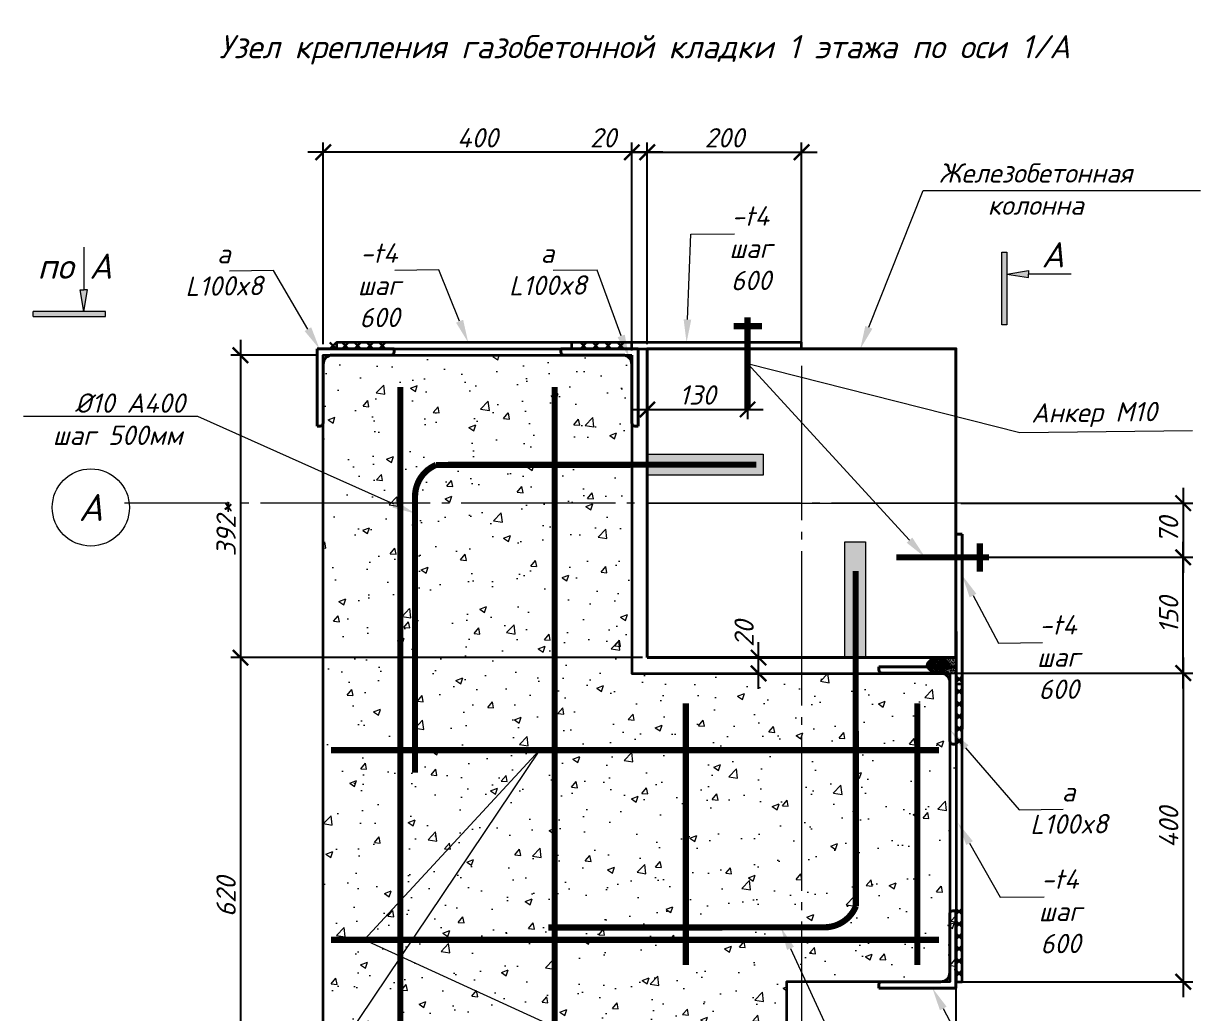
# Model space of a CAD drawing. Header units: millimetres. Extents: x -69292 to 68568, y 17750 to 120236.
# Drawn here: x 27465 to 28990, y 41793 to 43074 of the extents above; entities that cross this region are included whole.
import ezdxf
from ezdxf import colors
from ezdxf.entities.mleader import LeaderData, LeaderLine
from ezdxf.enums import TextEntityAlignment as Align
from ezdxf.math import Vec2, Vec3

# ---------------------------------------------------------------- set-up
doc = ezdxf.new("R2010")
doc.units = ezdxf.units.MM
doc.header["$PDMODE"] = 3
doc.linetypes.add('GOST2.303 5', pattern=[24, 20, -1.5, 1, -1.5])
doc.layers.get('0').update_dxf_attribs({"lineweight": 5})
doc.layers.get('Defpoints').update_dxf_attribs({"lineweight": 0})
for name, color, linetype, lineweight in [('!!!Металл', 7, 'Continuous', 15), ('!!!Металл разрез', 7, 'Continuous', 35), ('#Cварка', 96, 'Continuous', 30), ('#Арматура', 152, 'Continuous', 30), ('#Выноски', 7, 'Continuous', 15), ('#Границы штриховок', 7, 'Continuous', 20), ('#Оси', 7, 'Continuous', 9), ('#стены наруж', 12, 'Continuous', 35), ('k_ Размеры', 7, 'Continuous', 15), ('колонны_Ном._пера__99', 7, 'Continuous', 40)]:
    doc.layers.add(name, color=color, linetype=linetype, lineweight=lineweight)
doc.layers.add('#Hatch', color=7, linetype='Continuous', lineweight=5, true_color=0x525252)
doc.layers.add('razmeru', color=7, linetype='Continuous', lineweight=13, true_color=0x000000)
doc.styles.add('GOST 2.304', font='isocpeui.ttf')
doc.styles.add('STEP PR', font='isocpeui.ttf')
doc.dimstyles.new('SPDS', dxfattribs={"dimscale": 10, "dimtxt": 2.5, "dimasz": 2, "dimexe": 1.25, "dimexo": 0.625, "dimtad": 1, "dimdec": 0, "dimrnd": 0.001, "dimtxsty": 'STEP PR', "dimblk": 'ARCHTICK', "dimcen": 2.5, "dimdle": 2, "dimclrd": 256, "dimclre": 256, "dimclrt": 7, "dimadec": 0, "dimazin": 2, "dimtfac": 0.75, "dimtdec": 0, "dimtmove": 1, "dimatfit": 3, "dimfxl": 1, "dimtolj": 1, "dimarcsym": 1})

# ---------------------------------------------------------------- blocks, each defined once
blk = doc.blocks.new('_ArchTick')
at = {"color": 0, "linetype": 'ByBlock', "const_width": 0.15}
blk.add_lwpolyline([(-0.5, -0.5), (0.5, 0.5)], dxfattribs=at)
blk = doc.blocks.new('*D491')
at = {"layer": 'Defpoints', "color": 0, "transparency": 16777216}
for p in [(28673.5, 41832.7), (28473.8, 41495.7), (28673.5, 41485.7)]:
    blk.add_point(p, dxfattribs=at)
at = {"layer": 'k_ Размеры', "lineweight": -2, "transparency": 16777216}
for p, q in [((28673.5, 41826.4), (28673.5, 41473.2)), ((28453.8, 41485.7), (28693.5, 41485.7)), ((28473.8, 41489.5), (28473.8, 41473.2))]:
    blk.add_line(p, q, dxfattribs=at)
at = {"layer": 'k_ Размеры', "lineweight": -2, "transparency": 16777216, "xscale": 20, "yscale": 20, "zscale": 20, "rotation": 180}
blk.add_blockref('_ArchTick', (28473.8, 41485.7), dxfattribs=at)
at = {"layer": 'k_ Размеры', "lineweight": -2, "transparency": 16777216, "xscale": 20, "yscale": 20, "zscale": 20}
blk.add_blockref('_ArchTick', (28673.5, 41485.7), dxfattribs=at)
at = {"layer": 'k_ Размеры', "color": 7, "transparency": 16777216, "insert": (28573.6, 41504.5), "char_height": 25, "attachment_point": 5, "style": 'STEP PR'}
blk.add_mtext('\\A1;200', dxfattribs=at)
blk = doc.blocks.new('*D492')
at = {"layer": 'Defpoints', "color": 0, "transparency": 16777216}
for p in [(27853.5, 42644.4), (27746.3, 42252.7), (27823.8, 42252.7)]:
    blk.add_point(p, dxfattribs=at)
at = {"layer": 'k_ Размеры', "lineweight": -2, "transparency": 16777216}
for p, q in [((27746.3, 42664.4), (27746.3, 42232.7)), ((27847.2, 42644.4), (27733.8, 42644.4)), ((27817.5, 42252.7), (27733.8, 42252.7))]:
    blk.add_line(p, q, dxfattribs=at)
at = {"layer": 'k_ Размеры', "lineweight": -2, "transparency": 16777216, "xscale": 20, "yscale": 20, "zscale": 20}
for p, rotation in [((27746.3, 42644.4), 90), ((27746.3, 42252.7), 270)]:
    blk.add_blockref('_ArchTick', p, dxfattribs=dict(at, rotation=rotation))
at = {"layer": 'k_ Размеры', "color": 7, "transparency": 16777216, "insert": (27727.6, 42418.8), "char_height": 25, "attachment_point": 5, "rotation": 90, "style": 'STEP PR'}
blk.add_mtext('\\A1;392*', dxfattribs=at)
blk = doc.blocks.new('*D493')
at = {"layer": 'Defpoints', "color": 0, "transparency": 16777216}
for p in [(28273.5, 42252.7), (27746.3, 41632.7), (27853.5, 41632.7)]:
    blk.add_point(p, dxfattribs=at)
at = {"layer": 'k_ Размеры', "lineweight": -2, "transparency": 16777216}
for p, q in [((27746.3, 42272.7), (27746.3, 41612.7)), ((28267.2, 42252.7), (27733.8, 42252.7)), ((27847.2, 41632.7), (27733.8, 41632.7))]:
    blk.add_line(p, q, dxfattribs=at)
at = {"layer": 'k_ Размеры', "lineweight": -2, "transparency": 16777216, "xscale": 20, "yscale": 20, "zscale": 20}
for p, rotation in [((27746.3, 42252.7), 90), ((27746.3, 41632.7), 270)]:
    blk.add_blockref('_ArchTick', p, dxfattribs=dict(at, rotation=rotation))
at = {"layer": 'k_ Размеры', "color": 7, "transparency": 16777216, "insert": (27727.6, 41942.7), "char_height": 25, "attachment_point": 5, "rotation": 90, "style": 'STEP PR'}
blk.add_mtext('\\A1;620', dxfattribs=at)
blk = doc.blocks.new('*D494')
at = {"layer": 'Defpoints', "color": 0, "transparency": 16777216}
for p in [(28253.5, 42907.3), (28253.5, 42652.7), (28273.5, 42652.7)]:
    blk.add_point(p, dxfattribs=at)
at = {"layer": 'k_ Размеры', "lineweight": -2, "transparency": 16777216}
for p, q in [((28253.5, 42658.9), (28253.5, 42919.8)), ((28273.5, 42658.9), (28273.5, 42919.8)), ((28293.5, 42907.3), (28233.5, 42907.3))]:
    blk.add_line(p, q, dxfattribs=at)
at = {"layer": 'k_ Размеры', "lineweight": -2, "transparency": 16777216, "xscale": 20, "yscale": 20, "zscale": 20, "rotation": 180}
blk.add_blockref('_ArchTick', (28253.5, 42907.3), dxfattribs=at)
at = {"layer": 'k_ Размеры', "lineweight": -2, "transparency": 16777216, "xscale": 20, "yscale": 20, "zscale": 20}
blk.add_blockref('_ArchTick', (28273.5, 42907.3), dxfattribs=at)
at = {"layer": 'k_ Размеры', "color": 7, "transparency": 16777216, "insert": (28216.2, 42926.1), "char_height": 25, "attachment_point": 5, "style": 'STEP PR'}
blk.add_mtext('\\A1;20', dxfattribs=at)
blk = doc.blocks.new('*D495')
at = {"layer": 'Defpoints', "color": 0, "transparency": 16777216}
for p in [(27853.5, 42907.3), (27853.5, 42652.7), (28253.5, 42644.4)]:
    blk.add_point(p, dxfattribs=at)
at = {"layer": 'k_ Размеры', "lineweight": -2, "transparency": 16777216}
for p, q in [((27853.5, 42658.9), (27853.5, 42919.8)), ((28253.5, 42650.6), (28253.5, 42919.8)), ((28273.5, 42907.3), (27833.5, 42907.3))]:
    blk.add_line(p, q, dxfattribs=at)
at = {"layer": 'k_ Размеры', "lineweight": -2, "transparency": 16777216, "xscale": 20, "yscale": 20, "zscale": 20, "rotation": 180}
blk.add_blockref('_ArchTick', (27853.5, 42907.3), dxfattribs=at)
at = {"layer": 'k_ Размеры', "lineweight": -2, "transparency": 16777216, "xscale": 20, "yscale": 20, "zscale": 20}
blk.add_blockref('_ArchTick', (28253.5, 42907.3), dxfattribs=at)
at = {"layer": 'k_ Размеры', "color": 7, "transparency": 16777216, "insert": (28053.5, 42926.1), "char_height": 25, "attachment_point": 5, "style": 'STEP PR'}
blk.add_mtext('\\A1;400', dxfattribs=at)
blk = doc.blocks.new('*D496')
at = {"layer": 'Defpoints', "color": 0, "transparency": 16777216}
for p in [(28473.5, 42907.3), (28273.5, 42652.7), (28473.5, 42652.7)]:
    blk.add_point(p, dxfattribs=at)
at = {"layer": 'k_ Размеры', "lineweight": -2, "transparency": 16777216}
for p, q in [((28273.5, 42658.9), (28273.5, 42919.8)), ((28473.5, 42658.9), (28473.5, 42919.8)), ((28253.5, 42907.3), (28493.5, 42907.3))]:
    blk.add_line(p, q, dxfattribs=at)
at = {"layer": 'k_ Размеры', "lineweight": -2, "transparency": 16777216, "xscale": 20, "yscale": 20, "zscale": 20, "rotation": 180}
blk.add_blockref('_ArchTick', (28273.5, 42907.3), dxfattribs=at)
at = {"layer": 'k_ Размеры', "lineweight": -2, "transparency": 16777216, "xscale": 20, "yscale": 20, "zscale": 20}
blk.add_blockref('_ArchTick', (28473.5, 42907.3), dxfattribs=at)
at = {"layer": 'k_ Размеры', "color": 7, "transparency": 16777216, "insert": (28373.5, 42926.1), "char_height": 25, "attachment_point": 5, "style": 'STEP PR'}
blk.add_mtext('\\A1;200', dxfattribs=at)
blk = doc.blocks.new('*D497')
at = {"layer": 'Defpoints', "color": 0, "transparency": 16777216}
for p in [(28773.5, 42232.7), (28673.5, 41832.7), (28968.1, 41832.7)]:
    blk.add_point(p, dxfattribs=at)
at = {"layer": 'k_ Размеры', "lineweight": -2, "transparency": 16777216}
for p, q in [((28968.1, 42252.7), (28968.1, 41812.7)), ((28779.7, 42232.7), (28980.6, 42232.7)), ((28679.7, 41832.7), (28980.6, 41832.7))]:
    blk.add_line(p, q, dxfattribs=at)
at = {"layer": 'k_ Размеры', "lineweight": -2, "transparency": 16777216, "xscale": 20, "yscale": 20, "zscale": 20}
for p, rotation in [((28968.1, 42232.7), 90), ((28968.1, 41832.7), 270)]:
    blk.add_blockref('_ArchTick', p, dxfattribs=dict(at, rotation=rotation))
at = {"layer": 'k_ Размеры', "color": 7, "transparency": 16777216, "insert": (28949.3, 42032.7), "char_height": 25, "attachment_point": 5, "rotation": 90, "style": 'STEP PR'}
blk.add_mtext('\\A1;400', dxfattribs=at)
blk = doc.blocks.new('*D498')
at = {"layer": 'Defpoints', "color": 0, "transparency": 16777216}
for p in [(28372.8, 42252.7), (28417.8, 42252.7), (28417.8, 42232.3)]:
    blk.add_point(p, dxfattribs=at)
at = {"layer": 'k_ Размеры', "lineweight": -2, "transparency": 16777216}
for p, q in [((28417.8, 42212.3), (28417.8, 42272.7)), ((28379.1, 42252.7), (28430.3, 42252.7)), ((28411.5, 42232.3), (28405.3, 42232.3))]:
    blk.add_line(p, q, dxfattribs=at)
at = {"layer": 'k_ Размеры', "lineweight": -2, "transparency": 16777216, "xscale": 20, "yscale": 20, "zscale": 20}
for p, rotation in [((28417.8, 42252.7), 90), ((28417.8, 42232.3), 270)]:
    blk.add_blockref('_ArchTick', p, dxfattribs=dict(at, rotation=rotation))
at = {"layer": 'k_ Размеры', "color": 7, "transparency": 16777216, "insert": (28399, 42283.6), "char_height": 25, "attachment_point": 5, "rotation": 90, "style": 'STEP PR'}
blk.add_mtext('\\A1;20', dxfattribs=at)
blk = doc.blocks.new('*U310')
at = {"color": 0, "linetype": 'ByBlock', "lineweight": -2}
for p, q in [((-8, 20), (-8, 96)), ((0, 100), (-4, 100)), ((0, 0), (0, 100)), ((-100, 0), (-100, 4)), ((-100, 0), (0, 0)), ((-96, 8), (-20, 8))]:
    blk.add_line(p, q, dxfattribs=at)
for centre, radius, start, end in [((-4, 96), 3.99, 89.9248, 180.0752), ((-20, 20), 12, 270, 0), ((-96, 4), 4, 90, 180)]:
    blk.add_arc(centre, radius, start, end, dxfattribs=at)
blk = doc.blocks.new('*U311')
for p, q in [((-0.5, 0.5), (0.5, -0.5)), ((0.5, 0.5), (-0.5, -0.5)), ((1.5, 0.5), (2.5, -0.5)), ((2.5, 0.5), (1.5, -0.5)), ((3.5, 0.5), (4.5, -0.5)), ((4.5, 0.5), (3.5, -0.5)), ((5.5, 0.5), (6.5, -0.5)), ((6.5, 0.5), (5.5, -0.5)), ((7.5, 0.5), (8.5, -0.5)), ((8.5, 0.5), (7.5, -0.5)), ((9.5, 0.5), (10.5, -0.5)), ((10.5, 0.5), (9.5, -0.5))]:
    blk.add_line(p, q)
blk = doc.blocks.new('*U518')
for p, q in [((-0.5, 0.5), (0.5, -0.5)), ((0.5, 0.5), (-0.5, -0.5)), ((1.5, 0.5), (2.5, -0.5)), ((2.5, 0.5), (1.5, -0.5)), ((3.5, 0.5), (4.5, -0.5)), ((4.5, 0.5), (3.5, -0.5)), ((5.5, 0.5), (6.5, -0.5)), ((6.5, 0.5), (5.5, -0.5)), ((7.5, 0.5), (8.5, -0.5)), ((8.5, 0.5), (7.5, -0.5))]:
    blk.add_line(p, q)
blk = doc.blocks.new('*U517')
for p, q in [((-0.5, 0.5), (0.5, -0.5)), ((0.5, 0.5), (-0.5, -0.5)), ((1.5, 0.5), (2.5, -0.5)), ((2.5, 0.5), (1.5, -0.5)), ((3.5, 0.5), (4.5, -0.5)), ((4.5, 0.5), (3.5, -0.5)), ((5.5, 0.5), (6.5, -0.5)), ((6.5, 0.5), (5.5, -0.5))]:
    blk.add_line(p, q)
blk = doc.blocks.new('*D519')
at = {"layer": 'Defpoints', "color": 0, "transparency": 16777216}
for p in [(28673.5, 42382.7), (28968.1, 42382.7), (28595.7, 42232.7)]:
    blk.add_point(p, dxfattribs=at)
at = {"layer": 'k_ Размеры', "lineweight": -2, "transparency": 16777216}
for p, q in [((28968.1, 42212.7), (28968.1, 42402.7)), ((28679.7, 42382.7), (28980.6, 42382.7)), ((28601.9, 42232.7), (28980.6, 42232.7))]:
    blk.add_line(p, q, dxfattribs=at)
at = {"layer": 'k_ Размеры', "lineweight": -2, "transparency": 16777216, "xscale": 20, "yscale": 20, "zscale": 20}
for p, rotation in [((28968.1, 42382.7), 90), ((28968.1, 42232.7), 270)]:
    blk.add_blockref('_ArchTick', p, dxfattribs=dict(at, rotation=rotation))
at = {"layer": 'k_ Размеры', "color": 7, "transparency": 16777216, "insert": (28949.3, 42307.7), "char_height": 25, "attachment_point": 5, "rotation": 90, "style": 'STEP PR'}
blk.add_mtext('\\A1;150', dxfattribs=at)
blk = doc.blocks.new('*U489')
at = {"linetype": 'ByBlock', "ltscale": 100}
h = blk.add_hatch(color=256, dxfattribs=at)
h.dxf.hatch_style = 1
h.paths.add_polyline_path([(-35, -1000), (35, -1000), (35, 0), (-35, 0)])
h = blk.add_hatch(color=256, dxfattribs=at)
h.dxf.hatch_style = 1
h.paths.add_polyline_path([(-335, -750), (-335, -700), (-335, -650), (-35, -700)])
for p, q in [((-35, -1000), (-35, 0)), ((-35, 0), (35, 0)), ((35, 0), (35, -1000)), ((-35, -700), (-335, -650)), ((-335, -650), (-335, -700)), ((-335, -750), (-335, -700)), ((-35, -700), (-335, -750)), ((35, -1000), (-35, -1000))]:
    blk.add_line(p, q, dxfattribs=at)
at = {"linetype": 'ByBlock', "ltscale": 100, "extrusion": (0, -1, 0), "elevation": 700}
blk.add_lwpolyline([(-925, 0), (-335, 0)], dxfattribs=at)
at = {"ltscale": 100, "style": 'STEP PR'}
blk.add_attdef('Nv', text='', height=350, dxfattribs=at).set_placement((-503, -1140), align=Align.RIGHT)
blk = doc.blocks.new('*U532')
at = {"ltscale": 100}
h = blk.add_hatch(color=256, dxfattribs=at)
h.dxf.hatch_style = 1
h.paths.add_polyline_path([(-335, 770), (-335, 700), (665, 700), (665, 770)])
h = blk.add_hatch(color=256, dxfattribs=at)
h.dxf.hatch_style = 1
h.paths.add_polyline_path([(-85, 400), (-35, 400), (15, 400), (-35, 700)])
at = {"linetype": 'Continuous', "ltscale": 100}
for p, q in [((-335, 770), (-335, 700)), ((665, 770), (-335, 770)), ((-335, 700), (665, 700)), ((-35, 700), (-85, 400)), ((-35, 700), (15, 400)), ((-85, 400), (-35, 400)), ((15, 400), (-35, 400))]:
    blk.add_line(p, q, dxfattribs=at)
blk.add_lwpolyline([(665, 770), (665, 700)], dxfattribs=at)
at = {"linetype": 'Continuous', "ltscale": 100, "extrusion": (-1, 1e-16, 0), "elevation": 35}
blk.add_lwpolyline([(190, 0), (-400, 0)], dxfattribs=at)
at = {"ltscale": 100, "style": 'STEP PR'}
blk.add_attdef('Nh', text='', height=350, dxfattribs=at).set_placement((-192, -102), align=Align.RIGHT)
blk = doc.blocks.new('_None')
blk = doc.blocks.new('*D533')
at = {"layer": 'Defpoints', "lineweight": -2, "transparency": 16777216}
for p, q in [((28253.5, 42574.2), (28423.5, 42574.2)), ((28273.5, 42586.9), (28273.5, 42561.7)), ((28403.5, 42586.9), (28403.5, 42561.7))]:
    blk.add_line(p, q, dxfattribs=at)
at = {"layer": 'Defpoints', "color": 0, "transparency": 16777216}
for p in [(28273.5, 42593.1), (28403.5, 42593.1), (28403.5, 42574.2)]:
    blk.add_point(p, dxfattribs=at)
at = {"layer": 'Defpoints', "lineweight": -2, "transparency": 16777216, "xscale": 20, "yscale": 20, "zscale": 20, "rotation": 180}
blk.add_blockref('_ArchTick', (28273.5, 42574.2), dxfattribs=at)
at = {"layer": 'Defpoints', "lineweight": -2, "transparency": 16777216, "xscale": 20, "yscale": 20, "zscale": 20}
blk.add_blockref('_ArchTick', (28403.5, 42574.2), dxfattribs=at)
at = {"layer": 'Defpoints', "color": 7, "transparency": 16777216, "insert": (28338.5, 42592.9), "char_height": 25, "attachment_point": 5, "style": 'STEP PR'}
blk.add_mtext('\\A1;130', dxfattribs=at)
blk = doc.blocks.new('*D534')
at = {"layer": 'Defpoints', "lineweight": -2, "transparency": 16777216}
for p, q in [((28968.1, 42472.7), (28968.1, 42362.7)), ((28679.7, 42452.7), (28980.6, 42452.7)), ((28686, 42382.7), (28980.6, 42382.7))]:
    blk.add_line(p, q, dxfattribs=at)
at = {"layer": 'Defpoints', "color": 0, "transparency": 16777216}
for p in [(28673.5, 42452.7), (28679.7, 42382.7), (28968.1, 42382.7)]:
    blk.add_point(p, dxfattribs=at)
at = {"layer": 'Defpoints', "lineweight": -2, "transparency": 16777216, "xscale": 20, "yscale": 20, "zscale": 20}
for p, rotation in [((28968.1, 42452.7), 90), ((28968.1, 42382.7), 270)]:
    blk.add_blockref('_ArchTick', p, dxfattribs=dict(at, rotation=rotation))
at = {"layer": 'Defpoints', "color": 7, "transparency": 16777216, "insert": (28949.2, 42417.7), "char_height": 25, "attachment_point": 5, "rotation": 90, "style": 'STEP PR'}
blk.add_mtext('\\A1;70', dxfattribs=at)

msp = doc.modelspace()

# ---------------------------------------------------------------- hatches: boundary and pattern name
at = {"layer": '#Hatch'}
h = msp.add_hatch(dxfattribs=at)
h.set_pattern_fill('AR-CONC', color=256, scale=0.5)
h.paths.add_polyline_path([(28453.8, 41832.7), (28673.5, 41832.7), (28673.5, 42232.7), (28473.8, 42232.7)])
h.paths.add_polyline_path([(28253.5, 42232.7), (28253.5, 42452.7), (27853.5, 42452.7), (27853.5, 41832.7), (27853.5, 41632.7), (28453.8, 41632.7), (28453.8, 41832.7), (28473.8, 42232.7)])
h.paths.add_polyline_path([(28253.5, 42452.7), (28253.5, 42642.7), (27853.5, 42642.7), (27853.5, 42452.7)])
h = msp.add_hatch(dxfattribs=at)
h.set_pattern_fill('ANSI37', color=256, scale=0.5)
h.set_pattern_definition([(45, (9295.5762, 9919.9897), (-1.122532015, 1.122532015), []), (135, (9295.5762, 9919.9897), (-1.122532015, -1.122532015), [])])
edge = h.paths.add_edge_path()
edge.add_ellipse((28650, 42242.7), major_axis=(-14.6, 0), ratio=0.686145, start_angle=0, end_angle=360)
h = msp.add_hatch(dxfattribs=at)
h.set_pattern_fill('AR-SAND', color=256, scale=0.05)
h.set_pattern_definition([(37.5, (9292.2896, 9919.9897), (-0.08000156, 2.44706619), [0, -1.9304, 0, -2.159, 0, -2.06375]), (7.5, (9292.2896, 9919.9897), (2.24761642, 3.5841255), [0, -1.0414, 0, -1.7399, 0, -0.66675]), (327.5, (9290.7275, 9919.9897), (3.95496185, 0.00718592), [0, -0.635, 0, -2.286, 0, -2.9845]), (317.5, (9290.7275, 9919.9897), (3.81778226, 1.11464662), [0, -0.3175, 0, -1.4986, 0, -1.7145])])
edge = h.paths.add_edge_path()
edge.add_ellipse((28650, 42242.7), major_axis=(-14.6, 0), ratio=0.686145, start_angle=90, end_angle=270, ccw=False)
edge.add_line((28650, 42232.7), (28673.5, 42232.7))
edge.add_line((28673.5, 42232.7), (28673.5, 42252.7))
edge.add_line((28673.5, 42252.7), (28650, 42252.7))
at = {"layer": 'razmeru', "ltscale": 0.1, "true_color": 0xd9d9d9}
h = msp.add_hatch(color=254, dxfattribs=at)
h.dxf.hatch_style = 1
h.paths.add_polyline_path([(28423.5, 42502.4), (28423.5, 42516.3), (28323.5, 42516.3), (28323.5, 42502.4)])
h.paths.add_polyline_path([(28423.5, 42489.1), (28423.5, 42502.4), (28323.5, 42502.4), (28323.5, 42489.1)])
h.paths.add_polyline_path([(28323.5, 42489.1), (28323.5, 42502.4), (28273.5, 42502.4), (28273.5, 42489.1)])
h.paths.add_polyline_path([(28323.5, 42502.4), (28323.5, 42516.3), (28273.5, 42516.3), (28273.5, 42502.4)])
h = msp.add_hatch(color=254, dxfattribs=at)
h.dxf.hatch_style = 1
h.paths.add_polyline_path([(28543.2, 42402.8), (28529.4, 42402.8), (28529.4, 42302.8), (28543.2, 42302.8)])
h.paths.add_polyline_path([(28556.5, 42402.8), (28543.2, 42402.8), (28543.2, 42302.8), (28556.5, 42302.8)])
h.paths.add_polyline_path([(28556.5, 42302.8), (28543.2, 42302.8), (28543.2, 42252.8), (28556.5, 42252.8)])
h.paths.add_polyline_path([(28543.2, 42302.8), (28529.4, 42302.8), (28529.4, 42252.8), (28543.2, 42252.8)])

# ---------------------------------------------------------------- linework, layer by layer
at = {"layer": '!!!Металл разрез'}
for points in [[(28253.5, 42652.7), (28253.5, 42660.7), (27870.5, 42660.7), (27870.5, 42652.7)], [(28473.5, 42652.7), (28473.5, 42660.7), (28175.4, 42660.7), (28175.4, 42652.7)], [(28681.7, 42218.3), (28673.7, 42218.3), (28673.7, 41832.7), (28681.7, 41832.7)]]:
    msp.add_lwpolyline(points, close=True, dxfattribs=at)
at = {"layer": '!!!Металл разрез', "lineweight": 40}
msp.add_lwpolyline([(28681.5, 42412.7), (28673.5, 42412.7), (28673.7, 42160.7), (28681.7, 42160.7)], close=True, dxfattribs=at)
at = {"layer": '#Hatch', "color": 254}
msp.add_lwpolyline([(28273.5, 42452.7), (28673.5, 42452.7)], dxfattribs=at)
at = {"layer": '#Арматура', "const_width": 8}
for points in [[(28403.5, 42574), (28403.5, 42693.7)], [(28422.2, 42682.1), (28385.3, 42682.1)], [(27953.5, 41682.7), (27953.5, 42603.2)], [(28153.5, 41682.7), (28153.5, 42603.2)], [(28704.5, 42364), (28704.5, 42400.9)], [(28704.5, 42364), (28704.5, 42400.9)], [(28596.5, 42382.7), (28716.2, 42382.7)], [(28596.5, 42382.7), (28716.2, 42382.7)], [(28323.5, 41854.4), (28323.5, 42193.5)], [(28623.5, 41854.4), (28623.5, 42193.5)], [(27863.5, 42132.7), (28651.5, 42132.7)], [(27863.5, 41887.2), (28651.5, 41887.2)]]:
    msp.add_lwpolyline(points, dxfattribs=at)
at = {"layer": '#Границы штриховок'}
msp.add_lwpolyline([(28673.5, 42252.7), (28673.5, 42232.7)], dxfattribs=at)
msp.add_ellipse((28650, 42242.7), major_axis=(-14.6, 0), ratio=0.686145, start_param=-1.570796, end_param=4.712389, dxfattribs=at)
at = {"layer": '#Оси', "linetype": 'GOST2.303 5', "ltscale": 10}
for points in [[(28473.5, 42630.7), (28473.5, 41890.6), (28473.5, 41369.4)], [(28712.1, 42452.7), (27972, 42452.7), (27595.9, 42452.7)]]:
    msp.add_lwpolyline(points, dxfattribs=at)
at = {"layer": '#Оси', "linetype": 'Continuous', "ltscale": 100}
msp.add_circle((27552.3, 42447.2), 50, dxfattribs=at)
at = {"layer": '#стены наруж'}
msp.add_lwpolyline([(28253.5, 42644.4), (28253.5, 42232.3), (28665.5, 42232.3), (28665.5, 41832.7), (28453.8, 41832.7), (28453.8, 41632.7), (27853.5, 41632.7), (27853.5, 41822.7), (27853.5, 42644.4), (28253.5, 42644.4)], dxfattribs=at)
msp.add_lwpolyline([(28673.5, 42252.7), (28673.5, 42232.7)])
at = {"layer": 'Defpoints'}
msp.add_lwpolyline([(28673.5, 42252.7), (28673.5, 41654.7)], dxfattribs=at)
at = {"layer": 'razmeru', "ltscale": 0.1}
for points in [[(28273.5, 42516.3), (28423.5, 42516.3), (28423.5, 42489.1), (28273.5, 42489.1)], [(28529.4, 42252.8), (28529.4, 42402.8), (28556.5, 42402.8), (28556.5, 42252.8)]]:
    msp.add_lwpolyline(points, dxfattribs=at)
at = {"layer": 'razmeru', "color": 1, "ltscale": 0.4, "const_width": 8}
for points in [[(28415, 42502.7), (27999.8, 42502.3, 0.29698), (27972.5, 42462.3), (27972.5, 42103.6)], [(28543.5, 42365.1), (28543.9, 41930.6, -0.29698), (28503.9, 41903.3), (28145.2, 41903)]]:
    msp.add_lwpolyline(points, format="xyb", dxfattribs=at)
at = {"layer": 'колонны_Ном._пера__99', "linetype": 'Continuous', "flags": 128}
msp.add_lwpolyline([(28273.5, 42252.7), (28673.5, 42252.7), (28673.5, 42652.7), (28273.5, 42652.7)], close=True, dxfattribs=at)

# ---------------------------------------------------------------- block references
at = {"layer": '!!!Металл', "lineweight": 40}
for p, rotation in [((27845.5, 42652.7), 180), ((28261.5, 42652.7), 90.00000000000001)]:
    msp.add_blockref('*U310', p, dxfattribs=dict(at, rotation=rotation))
at = {"layer": '!!!Металл', "lineweight": 40, "xscale": -1, "rotation": 180}
msp.add_blockref('*U310', (28673.7, 42240.7), dxfattribs=at)
at = {"layer": '!!!Металл', "lineweight": 40}
msp.add_blockref('*U310', (28673.5, 41824.7), dxfattribs=at)
at = {"layer": '#Cварка', "xscale": 8, "yscale": -8, "zscale": -8}
for name, p, rotation in [('*U518', (27930.1, 42656.7), 180), ('*U517', (28238.9, 42656.9), 180), ('*U311', (28677.7, 42144.7), 90), ('*U311', (28677.5, 41843.7), 90)]:
    msp.add_blockref(name, p, dxfattribs=dict(at, rotation=rotation))
at = {"layer": '#Выноски'}
ref = msp.add_blockref('*U489', (28736.3, 42684), dxfattribs=dict(at, xscale=0.09375, yscale=0.09375, zscale=0.09375, rotation=180))
ref.add_attrib('Nv', 'A', dxfattribs={"layer": '0', "ltscale": 100, "height": 32.8, "style": 'STEP PR'}).set_placement((28814, 42758.1), align=Align.RIGHT)
ref = msp.add_blockref('*U532', (27540.1, 42766.7), dxfattribs=dict(at, xscale=0.09375, yscale=0.09375, zscale=0.09375, rotation=180))
ref.add_attrib('Nh', 'по А', dxfattribs={"layer": '0', "ltscale": 100, "height": 32.81, "style": 'STEP PR'}).set_placement((27579.9, 42743.4), align=Align.RIGHT)

# ---------------------------------------------------------------- texts
at = {"layer": '#Выноски', "insert": (28270.1, 43059.1), "char_height": 30, "width": 1248.876, "attachment_point": 2, "style": 'STEP PR', "bg_fill": 2}
msp.add_mtext('Узел крепления газобетонной кладки 1 этажа по оси 1/А', dxfattribs=at)
at = {"layer": '#Оси', "linetype": 'Continuous', "ltscale": 100, "style": 'GOST 2.304'}
msp.add_text('А', height=35, dxfattribs=at).set_placement((27552.3, 42447.2), align=Align.MIDDLE_CENTER)

# ---------------------------------------------------------------- dimensions: what is measured, and where the dimension line sits
at = {"layer": 'Defpoints'}
dim = msp.add_linear_dim(base=(28403.5, 42574.2), p1=(28273.5, 42593.1), p2=(28403.5, 42593.1), dimstyle='SPDS', dxfattribs=at)
dim.commit()
dim.dimension.update_dxf_attribs({"geometry": '*D533', "text_midpoint": (28338.5, 42592.9)})
dim = msp.add_linear_dim(base=(28968.1, 42382.7), p1=(28673.5, 42452.7), p2=(28679.7, 42382.7), angle=90, dimstyle='SPDS', dxfattribs=at)
dim.commit()
dim.dimension.update_dxf_attribs({"geometry": '*D534', "text_midpoint": (28949.2, 42417.7)})
at = {"layer": 'k_ Размеры'}
for base, p1, p2, picture, middle in [((27853.5, 42907.3), (28253.5, 42644.4), (27853.5, 42652.7), '*D495', (28053.5, 42907.3)), ((28253.5, 42907.3), (28273.5, 42652.7), (28253.5, 42652.7), '*D494', (28216.2, 42907.3))]:
    dim = msp.add_linear_dim(base=base, p1=p1, p2=p2, dimstyle='SPDS', dxfattribs=at)
    dim.commit()
    dim.dimension.update_dxf_attribs({"geometry": picture, "text_midpoint": middle, "dimtype": 160})
for base, p1, p2, picture, middle in [((28473.5, 42907.3), (28273.5, 42652.7), (28473.5, 42652.7), '*D496', (28373.5, 42926.1)), ((28673.5, 41485.7), (28473.8, 41495.7), (28673.5, 41832.7), '*D491', (28573.6, 41504.5))]:
    dim = msp.add_linear_dim(base=base, p1=p1, p2=p2, dimstyle='SPDS', dxfattribs=at)
    dim.commit()
    dim.dimension.update_dxf_attribs({"geometry": picture, "text_midpoint": middle})
dim = msp.add_linear_dim(base=(27746.3, 42252.7), p1=(27853.5, 42644.4), p2=(27823.8, 42252.7), angle=90, text='<>*', dimstyle='SPDS', dxfattribs=at)
dim.commit()
dim.dimension.update_dxf_attribs({"geometry": '*D492', "text_midpoint": (27746.3, 42418.8), "dimtype": 160})
for base, p1, p2, angle, picture, middle in [((28968.1, 42382.7), (28595.7, 42232.7), (28673.5, 42382.7), 90, '*D519', (28949.3, 42307.7)), ((28968.1, 41832.7), (28773.5, 42232.7), (28673.5, 41832.7), 270, '*D497', (28949.3, 42032.7))]:
    dim = msp.add_linear_dim(base=base, p1=p1, p2=p2, angle=angle, dimstyle='SPDS', dxfattribs=at)
    dim.commit()
    dim.dimension.update_dxf_attribs({"geometry": picture, "text_midpoint": middle})
for base, p1, p2, angle, picture, middle in [((28417.8, 42252.7), (28417.8, 42232.3), (28372.8, 42252.7), 270, '*D498', (28417.8, 42283.6)), ((27746.3, 41632.7), (28273.5, 42252.7), (27853.5, 41632.7), 90, '*D493', (27746.3, 41942.7))]:
    dim = msp.add_linear_dim(base=base, p1=p1, p2=p2, angle=angle, dimstyle='SPDS', dxfattribs=at)
    dim.commit()
    dim.dimension.update_dxf_attribs({"geometry": picture, "text_midpoint": middle, "dimtype": 160})

# ---------------------------------------------------------------- leaders
at = {"layer": '#Выноски'}
ml = msp.add_multileader_mtext('Standard', dxfattribs=at)
ml.set_content('{\\H0.83333x;Железобетонная\\Pколонна}', color=256, style='STEP PR')
ml.set_leader_properties(color=256, linetype='ByLayer', lineweight=-1)
ml.build(insert=Vec2(0, 0))
ml.multileader.update_dxf_attribs({"text_left_attachment_type": 6, "text_right_attachment_type": 6, "dogleg_length": 0, "arrow_head_size": 30, "scale": 0.1})
ctx = ml.context
ctx.base_point, ctx.scale, ctx.char_height, ctx.arrow_head_size, ctx.landing_gap_size, ctx.plane_origin = Vec3(28631.1, 42858), 0.1, 30, 30, 12.5, Vec3(31312.3, 41129)
ctx.left_attachment, ctx.right_attachment, ctx.text_align_type = 6, 6, 1
notes = []
notes.append((ctx, [(0, (1, 1, 0), (28631.1, 42858), (1, 0), 0, [(0, [(28549.6, 42652.7)], 0, [])])]))
ctx.mtext.insert, ctx.mtext.rotation, ctx.mtext.alignment, ctx.mtext.flow_direction = Vec3(28776.9, 42893), 6.283185, 2, 5
ml = msp.add_multileader_mtext('Standard', dxfattribs=at)
ml.set_content('{\\H0.83333x;-t4\\Pшаг 600}', color=256, style='STEP PR')
ml.set_leader_properties(color=256, linetype='ByLayer', lineweight=-1)
ml.build(insert=Vec2(0, 0))
ml.multileader.update_dxf_attribs({"text_left_attachment_type": 6, "text_right_attachment_type": 6, "dogleg_length": 0, "arrow_head_size": 30, "scale": 0.1})
ctx = ml.context
ctx.base_point, ctx.scale, ctx.char_height, ctx.arrow_head_size, ctx.landing_gap_size, ctx.plane_origin, ctx.plane_x_axis, ctx.plane_y_axis = Vec3(28329.8, 42801.2), 0.1, 30, 30, 12.5, Vec3(26477, 43142.8), Vec3(0.999933, 0.011559), Vec3(-0.011559, 0.999933)
ctx.left_attachment, ctx.right_attachment, ctx.text_align_type = 6, 6, 1
notes.append((ctx, [(0, (1, 1, 0), (28329.8, 42801.2), (0.999932, -0.011633), 0, [(1, [(28324.4, 42660.7)], 0, [])])]))
ctx.mtext.insert, ctx.mtext.text_direction, ctx.mtext.rotation, ctx.mtext.width, ctx.mtext.defined_height, ctx.mtext.alignment, ctx.mtext.flow_direction = Vec3(28406.9, 42837.1), Vec3(0.999933, 0.011559), 0.011559, 440.245, 26.8, 2, 5
ml = msp.add_multileader_mtext('Standard', dxfattribs=at)
ml.set_content('{\\H0.83333x;а\\PL100x8}', color=256, style='STEP PR')
ml.set_leader_properties(color=256, linetype='ByLayer', lineweight=-1)
ml.build(insert=Vec2(0, 0))
ml.multileader.update_dxf_attribs({"text_left_attachment_type": 6, "text_right_attachment_type": 6, "dogleg_length": 0, "arrow_head_size": 30, "scale": 0.1})
ctx = ml.context
ctx.base_point, ctx.scale, ctx.char_height, ctx.arrow_head_size, ctx.landing_gap_size, ctx.plane_origin, ctx.plane_x_axis, ctx.plane_y_axis = Vec3(27660.6, 42752.6), 0.1, 30, 30, 12.5, Vec3(25954.9, 42960.2), Vec3(0.999932, 0.011633), Vec3(-0.011633, 0.999932)
ctx.left_attachment, ctx.right_attachment, ctx.text_align_type = 6, 6, 1
notes.append((ctx, [(1, (1, 1, 0), (27789, 42754.1), (-0.999932, -0.011633), 0, [(1, [(27848.9, 42652.3)], 0, [])])]))
ctx.mtext.insert, ctx.mtext.text_direction, ctx.mtext.rotation, ctx.mtext.width, ctx.mtext.defined_height, ctx.mtext.alignment, ctx.mtext.flow_direction = Vec3(27724.4, 42788.4), Vec3(0.999932, 0.011633), 0.011633, 440.245, 26.8, 2, 5
ml = msp.add_multileader_mtext('Standard', dxfattribs=at)
ml.set_content('{\\H0.83333x;-t4\\Pшаг 600}', color=256, style='STEP PR')
ml.set_leader_properties(color=256, linetype='ByLayer', lineweight=-1)
ml.build(insert=Vec2(0, 0))
ml.multileader.update_dxf_attribs({"text_left_attachment_type": 6, "text_right_attachment_type": 6, "dogleg_length": 0, "arrow_head_size": 30, "scale": 0.1})
ctx = ml.context
ctx.base_point, ctx.scale, ctx.char_height, ctx.arrow_head_size, ctx.landing_gap_size, ctx.plane_origin, ctx.plane_x_axis, ctx.plane_y_axis = Vec3(27848.4, 42753.2), 0.1, 30, 30, 12.5, Vec3(26060.5, 43150.2), Vec3(0.999933, 0.011559), Vec3(-0.011559, 0.999933)
ctx.left_attachment, ctx.right_attachment, ctx.text_align_type = 6, 6, 1
notes.append((ctx, [(1, (1, 1, 0), (28003.3, 42755), (-0.999933, -0.011559), 0, [(1, [(28041.5, 42660.7)], 0, [])])]))
ctx.mtext.insert, ctx.mtext.text_direction, ctx.mtext.rotation, ctx.mtext.width, ctx.mtext.defined_height, ctx.mtext.alignment, ctx.mtext.flow_direction = Vec3(27925.4, 42789.1), Vec3(0.999933, 0.011559), 0.011559, 440.245, 26.8, 2, 5
ml = msp.add_multileader_mtext('Standard', dxfattribs=at)
ml.set_content('{\\H0.83333x;а\\PL100x8}', color=256, style='STEP PR')
ml.set_leader_properties(color=256, linetype='ByLayer', lineweight=-1)
ml.build(insert=Vec2(0, 0))
ml.multileader.update_dxf_attribs({"text_left_attachment_type": 6, "text_right_attachment_type": 6, "dogleg_length": 0, "arrow_head_size": 30, "scale": 0.1})
ctx = ml.context
ctx.base_point, ctx.scale, ctx.char_height, ctx.arrow_head_size, ctx.landing_gap_size, ctx.plane_origin, ctx.plane_x_axis, ctx.plane_y_axis = Vec3(28080, 42753.4), 0.1, 30, 30, 12.5, Vec3(26267.7, 42954.4), Vec3(0.999932, 0.011633), Vec3(-0.011633, 0.999932)
ctx.left_attachment, ctx.right_attachment, ctx.text_align_type = 6, 6, 1
notes.append((ctx, [(1, (1, 1, 0), (28208.4, 42754.8), (-0.999932, -0.011633), 0, [(1, [(28250, 42641.2)], 0, [])])]))
ctx.mtext.insert, ctx.mtext.text_direction, ctx.mtext.rotation, ctx.mtext.width, ctx.mtext.defined_height, ctx.mtext.alignment, ctx.mtext.flow_direction = Vec3(28143.8, 42789.1), Vec3(0.999932, 0.011633), 0.011633, 440.245, 26.8, 2, 5
ml = msp.add_multileader_mtext('Standard', dxfattribs=at)
ml.set_content('{\\H0.83333x;Анкер М10}', color=256, style='STEP PR')
ml.set_leader_properties(color=256, linetype='ByLayer', lineweight=-1)
ml.build(insert=Vec2(0, 0))
ml.multileader.update_dxf_attribs({"text_left_attachment_type": 6, "text_right_attachment_type": 6, "dogleg_length": 0, "arrow_head_size": 30, "scale": 0.1})
ctx = ml.context
ctx.base_point, ctx.scale, ctx.char_height, ctx.arrow_head_size, ctx.landing_gap_size, ctx.plane_origin, ctx.plane_x_axis, ctx.plane_y_axis = Vec3(28756.3, 42544.4), 0.1, 30, 30, 12.5, Vec3(30838, 42107.8), Vec3(0.999932, 0.011633), Vec3(-0.011633, 0.999932)
ctx.left_attachment, ctx.right_attachment, ctx.text_align_type = 6, 6, 1
notes.append((ctx, [(0, (1, 1, 0), (28756.3, 42544.4), (0.999932, 0.011633), 0, [(0, [(28633.6, 42382.7), (28403.5, 42633.9)], 0, [])])]))
ctx.mtext.insert, ctx.mtext.text_direction, ctx.mtext.rotation, ctx.mtext.defined_height, ctx.mtext.alignment, ctx.mtext.flow_direction = Vec3(28852.4, 42583.1), Vec3(0.999932, 0.011633), 0.011633, 32.7, 2, 5
ml = msp.add_multileader_mtext('Standard', dxfattribs=at)
ml.set_content('{\\H0.83333x;  %%C10 А400 \\P\\pxqc;шаг 500мм\\P\\A1;\\H1.2x;       }', color=256, style='STEP PR')
ml.set_leader_properties(color=256, linetype='ByLayer', lineweight=-1)
ml.build(insert=Vec2(0, 0))
ml.multileader.update_dxf_attribs({"text_left_attachment_type": 6, "text_right_attachment_type": 6, "dogleg_length": 0, "arrow_head_size": 30, "scale": 0.1})
ctx = ml.context
ctx.base_point, ctx.scale, ctx.char_height, ctx.arrow_head_size, ctx.landing_gap_size, ctx.plane_origin = Vec3(27483.1, 42564.9), 0.1, 30, 30, 12.5, Vec3(30029, 40599)
ctx.left_attachment, ctx.right_attachment, ctx.text_align_type = 6, 6, 1
notes.append((ctx, [(1, (1, 1, 0), (27691, 42564.9), (-1, 0), 0, [(1, [(27972.5, 42439.4)], 0, [])])]))
ctx.mtext.insert, ctx.mtext.rotation, ctx.mtext.alignment, ctx.mtext.flow_direction = Vec3(27587, 42594.9), 6.283185, 2, 5
ml = msp.add_multileader_mtext('Standard', dxfattribs=at)
ml.set_content('{\\H0.83333x;-t4\\Pшаг 600}', color=256, style='STEP PR')
ml.set_leader_properties(color=256, linetype='ByLayer', lineweight=-1)
ml.build(insert=Vec2(0, 0))
ml.multileader.update_dxf_attribs({"text_left_attachment_type": 6, "text_right_attachment_type": 6, "dogleg_length": 0, "arrow_head_size": 30, "scale": 0.1})
ctx = ml.context
ctx.base_point, ctx.scale, ctx.char_height, ctx.arrow_head_size, ctx.landing_gap_size, ctx.plane_origin, ctx.plane_x_axis, ctx.plane_y_axis = Vec3(28728.6, 42271.6), 0.1, 30, 30, 12.5, Vec3(26745.6, 42667.5), Vec3(0.999933, 0.011559), Vec3(-0.011559, 0.999933)
ctx.left_attachment, ctx.right_attachment, ctx.text_align_type = 6, 6, 1
notes.append((ctx, [(0, (1, 1, 0), (28728.6, 42271.6), (0.999932, -0.011633), 0, [(1, [(28681.5, 42359.5)], 0, [])])]))
ctx.mtext.insert, ctx.mtext.text_direction, ctx.mtext.rotation, ctx.mtext.width, ctx.mtext.defined_height, ctx.mtext.alignment, ctx.mtext.flow_direction = Vec3(28805.6, 42307.5), Vec3(0.999933, 0.011559), 0.011559, 440.245, 26.8, 2, 5
ml = msp.add_multileader_mtext('Standard', dxfattribs=at)
ml.set_content('{\\H0.83333x;а\\PL100x8}', color=256, style='STEP PR')
ml.set_leader_properties(color=256, linetype='ByLayer', lineweight=-1)
ml.build(insert=Vec2(0, 0))
ml.multileader.update_dxf_attribs({"text_left_attachment_type": 6, "text_right_attachment_type": 6, "dogleg_length": 0, "arrow_head_size": 30, "scale": 0.1})
ctx = ml.context
ctx.base_point, ctx.scale, ctx.char_height, ctx.arrow_head_size, ctx.landing_gap_size, ctx.plane_origin, ctx.plane_x_axis, ctx.plane_y_axis = Vec3(28755.5, 42055.6), 0.1, 30, 30, 12.5, Vec3(26772.4, 42466.5), Vec3(0.999932, 0.011633), Vec3(-0.011633, 0.999932)
ctx.left_attachment, ctx.right_attachment, ctx.text_align_type = 6, 6, 1
notes.append((ctx, [(0, (1, 1, 0), (28755.5, 42055.6), (0.999932, -0.011633), 0, [(1, [(28666.5, 42158.6)], 0, [])])]))
ctx.mtext.insert, ctx.mtext.text_direction, ctx.mtext.rotation, ctx.mtext.width, ctx.mtext.defined_height, ctx.mtext.alignment, ctx.mtext.flow_direction = Vec3(28819.3, 42091.3), Vec3(0.999932, 0.011633), 0.011633, 440.245, 26.8, 2, 5
ml = msp.add_multileader_mtext('Standard', dxfattribs=at)
ml.set_content('{\\H0.83333x;Арматура \\P%%C8 А400 \\Pшаг по вертикали\\P 500мм для t=400 мм}', color=256, style='STEP PR')
ml.set_leader_properties(color=256, linetype='ByLayer', lineweight=-1)
ml.set_arrow_properties(name='NONE')
ml.build(insert=Vec2(0, 0))
ml.multileader.update_dxf_attribs({"text_left_attachment_type": 6, "text_right_attachment_type": 6, "dogleg_length": 0, "arrow_head_size": 30, "scale": 0.1})
ctx = ml.context
ctx.base_point, ctx.scale, ctx.char_height, ctx.arrow_head_size, ctx.landing_gap_size, ctx.plane_origin = Vec3(27378.4, 41564.5), 0.1, 30, 30, 12.5, Vec3(30100.4, 40598.1)
ctx.left_attachment, ctx.right_attachment, ctx.text_align_type = 6, 6, 1
notes.append((ctx, [(1, (1, 1, 0), (27751.1, 41564.5), (-1, 0), 0, [(3, [(27953.5, 41769.2), (28153.5, 41773.9), (27906.6, 41887.2), (28133.9, 42132.7)], 0, [])])]))
ctx.mtext.insert, ctx.mtext.rotation, ctx.mtext.width, ctx.mtext.defined_height, ctx.mtext.alignment, ctx.mtext.flow_direction = Vec3(27564.7, 41599.5), 6.283185, 486.921, 220, 2, 5
ml = msp.add_multileader_mtext('Standard', dxfattribs=at)
ml.set_content('{\\H0.83333x;-t4\\Pшаг 600}', color=256, style='STEP PR')
ml.set_leader_properties(color=256, linetype='ByLayer', lineweight=-1)
ml.build(insert=Vec2(0, 0))
ml.multileader.update_dxf_attribs({"text_left_attachment_type": 6, "text_right_attachment_type": 6, "dogleg_length": 0, "arrow_head_size": 30, "scale": 0.1})
ctx = ml.context
ctx.base_point, ctx.scale, ctx.char_height, ctx.arrow_head_size, ctx.landing_gap_size, ctx.plane_origin, ctx.plane_x_axis, ctx.plane_y_axis = Vec3(28730.9, 41942.2), 0.1, 30, 30, 12.5, Vec3(26747.9, 42338.1), Vec3(0.999933, 0.011559), Vec3(-0.011559, 0.999933)
ctx.left_attachment, ctx.right_attachment, ctx.text_align_type = 6, 6, 1
notes.append((ctx, [(0, (1, 1, 0), (28730.9, 41942.2), (0.999932, -0.011633), 0, [(1, [(28676.4, 42038.5)], 0, [])])]))
ctx.mtext.insert, ctx.mtext.text_direction, ctx.mtext.rotation, ctx.mtext.width, ctx.mtext.defined_height, ctx.mtext.alignment, ctx.mtext.flow_direction = Vec3(28808, 41978.1), Vec3(0.999933, 0.011559), 0.011559, 440.245, 26.8, 2, 5
ml = msp.add_multileader_mtext('Standard', dxfattribs=at)
ml.set_content('{\\H0.83333x;  %%C10 А400 \\P\\pxqc;шаг 500мм\\P\\A1;\\H1.2x;       }', color=256, style='STEP PR')
ml.set_leader_properties(color=256, linetype='ByLayer', lineweight=-1)
ml.build(insert=Vec2(0, 0))
ml.multileader.update_dxf_attribs({"text_left_attachment_type": 6, "text_right_attachment_type": 6, "dogleg_length": 0, "arrow_head_size": 30, "scale": 0.1})
ctx = ml.context
ctx.base_point, ctx.scale, ctx.char_height, ctx.arrow_head_size, ctx.landing_gap_size, ctx.plane_origin = Vec3(28569.5, 41636.3), 0.1, 30, 30, 12.5, Vec3(31147.8, 39670.4)
ctx.left_attachment, ctx.right_attachment, ctx.text_align_type = 6, 6, 1
notes.append((ctx, [(0, (1, 1, 0), (28569.5, 41636.3), (1, 0), 0, [(1, [(28446.6, 41903.3)], 0, [])])]))
ctx.mtext.insert, ctx.mtext.rotation, ctx.mtext.alignment, ctx.mtext.flow_direction = Vec3(28673.5, 41666.3), 6.283185, 2, 5
ml = msp.add_multileader_mtext('Standard', dxfattribs=at)
ml.set_content('{\\H0.83333x;а\\PL100x8}', color=256, style='STEP PR')
ml.set_leader_properties(color=256, linetype='ByLayer', lineweight=-1)
ml.build(insert=Vec2(0, 0))
ml.multileader.update_dxf_attribs({"text_left_attachment_type": 6, "text_right_attachment_type": 6, "dogleg_length": 0, "arrow_head_size": 30, "scale": 0.1})
ctx = ml.context
ctx.base_point, ctx.scale, ctx.char_height, ctx.arrow_head_size, ctx.landing_gap_size, ctx.plane_origin, ctx.plane_x_axis, ctx.plane_y_axis = Vec3(28696.4, 41724.4), 0.1, 30, 30, 12.5, Vec3(26713.4, 42135.3), Vec3(0.999932, 0.011633), Vec3(-0.011633, 0.999932)
ctx.left_attachment, ctx.right_attachment, ctx.text_align_type = 6, 6, 1
notes.append((ctx, [(0, (1, 1, 0), (28696.4, 41724.4), (0.999932, -0.011633), 0, [(1, [(28643, 41824.7)], 0, [])])]))
ctx.mtext.insert, ctx.mtext.text_direction, ctx.mtext.rotation, ctx.mtext.width, ctx.mtext.defined_height, ctx.mtext.alignment, ctx.mtext.flow_direction = Vec3(28760.2, 41760.1), Vec3(0.999932, 0.011633), 0.011633, 440.245, 26.8, 2, 5
for ctx, leaders in notes:
    for number, flags, end, landing, length, lines in leaders:
        leader = LeaderData()
        leader.index, (leader.has_last_leader_line, leader.has_dogleg_vector, leader.attachment_direction) = number, flags
        leader.last_leader_point, leader.dogleg_vector, leader.dogleg_length = Vec3(end), Vec3(landing), length
        for number, points, colour, breaks in lines:
            line = LeaderLine()
            line.index, line.vertices, line.color, line.breaks = number, Vec3.list(points), colors.encode_raw_color(colour), breaks
            leader.lines.append(line)
        ctx.leaders.append(leader)

doc.saveas('drawing.dxf')
